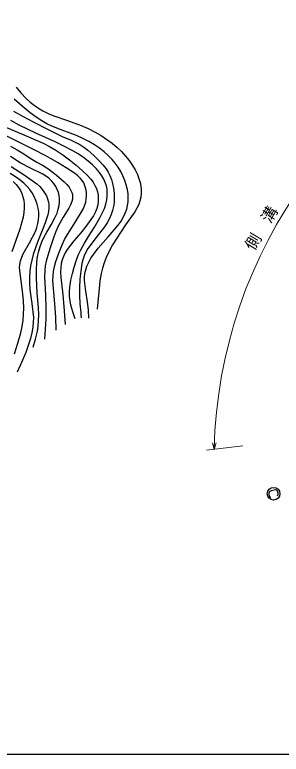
# Model space of a CAD drawing. Units: millimetres, scale not verified. Extents: x 40000 to 680000, y 20000 to 380000.
# Drawn here: x 292016 to 333830, y 205000 to 321246 of the extents above; entities that cross this region are included whole.
import ezdxf
from ezdxf.enums import TextEntityAlignment as Align

# ---------------------------------------------------------------- set-up
doc = ezdxf.new("R2010")
doc.units = ezdxf.units.MM
doc.header["$LTSCALE"] = 1000
for name, color, linetype, lineweight in [('M-BGD', 7, 'Continuous', 25), ('M-BGD-HTXT', 7, 'Continuous', 13), ('M-STR-STRC', 7, 'Continuous', 25), ('M-TTL-BAND', 7, 'Continuous', 25)]:
    doc.layers.add(name, color=color, linetype=linetype, lineweight=lineweight)
doc.styles.add('ＭＳ ゴシック', font='')
doc.styles.get('ＭＳ ゴシック').set_extended_font_data('MS Gothic')

# ---------------------------------------------------------------- blocks, each defined once
blk = doc.blocks.new('BUHIN146')
at = {"color": 7, "linetype": 'Continuous', "lineweight": 25}
blk.add_lwpolyline([(204, 615), (128, 685), (35, 719), (-74, 730), (-191, 710), (-369, 629), (-497, 537), (-597, 371), (-626, 204), (-579, 5), (-376, -441), (-253, -615), (-133, -698), (43, -733), (223, -695), (396, -616), (522, -543), (571, -470), (608, -382), (606, -306)], dxfattribs=at)
blk.add_circle((0, 0), 995, dxfattribs=at)

msp = doc.modelspace()

# ---------------------------------------------------------------- linework, layer by layer
at = {"layer": 'M-BGD'}
for points in [[(292205, 309886), (292981, 308960), (293808, 308068), (294403, 307520), (295040, 307014), (295720, 306551), (296440, 306135), (297275, 305733), (298143, 305383), (300292, 304650), (302433, 303856), (303542, 303349), (304636, 302783), (305561, 302247), (306453, 301660), (307282, 301045), (308076, 300381), (308749, 299730), (309379, 299037), (309945, 298324), (310468, 297569), (310886, 296872), (311251, 296147), (311505, 295521), (311701, 294880), (311812, 294322), (311863, 293754), (311853, 293169), (311781, 292586), (311649, 292004), (311460, 291440), (311185, 290839), (310858, 290268), (309415, 288210), (308027, 286127), (307373, 285057), (306769, 283954), (306368, 283101), (306025, 282226), (305769, 281407), (305571, 280572), (305376, 279418), (305239, 278241), (305094, 276606), (304969, 274977)], [(303612, 273525), (303560, 274829), (303448, 276144), (303166, 277797), (302945, 279451), (302947, 280012), (303010, 280569), (303142, 281149), (303337, 281730), (303617, 282362), (303959, 282982), (304505, 283791), (305091, 284555), (306687, 286336), (308261, 288185), (308695, 288814), (309082, 289479), (309359, 290071), (309583, 290690), (309727, 291260), (309813, 291847), (309835, 292464), (309797, 293086), (309690, 293789), (309520, 294493), (309282, 295219), (308988, 295926), (308633, 296622), (308227, 297286), (307783, 297902), (307282, 298494), (306673, 299119), (306025, 299700), (305300, 300266), (304529, 300791), (303627, 301334), (302698, 301822), (301725, 302266), (300718, 302659), (299272, 303162), (297847, 303721), (297051, 304110), (296282, 304553), (295348, 305174), (294437, 305851), (293155, 306883), (291916, 307956)], [(291815, 306092), (293335, 305243), (294897, 304440), (297166, 303249), (299458, 302114), (300854, 301510), (302225, 300849), (302852, 300434), (303457, 299961), (304411, 299117), (305329, 298223), (305854, 297642), (306335, 297018), (306657, 296515), (306926, 295982), (307170, 295359), (307361, 294704), (307509, 293971), (307597, 293224), (307627, 292482), (307595, 291745), (307510, 291099), (307366, 290468), (307156, 289844), (306886, 289233), (306515, 288557), (306091, 287912), (304765, 286224), (303489, 284502), (303160, 283931), (302880, 283325), (302678, 282733), (302534, 282123), (302362, 280914), (302249, 279685), (302179, 278398), (302169, 277112), (302233, 275788), (302356, 274464), (302404, 274027), (302455, 273579)], [(301489, 273452), (301126, 274524), (300823, 275603), (300694, 276275), (300624, 276953), (300619, 277697), (300675, 278445), (300831, 279502), (301049, 280559), (301310, 281571), (301628, 282560), (301979, 283449), (302384, 284315), (302944, 285358), (303564, 286386), (304502, 287834), (305384, 289305), (305752, 290040), (306069, 290808), (306280, 291458), (306436, 292136), (306516, 292730), (306534, 293324), (306494, 293851), (306393, 294365), (306225, 294882), (305995, 295391), (305675, 295941), (305294, 296474), (304786, 297070), (304226, 297633), (303534, 298240), (302814, 298792), (301943, 299377), (301035, 299914), (299600, 300658), (298122, 301357), (295407, 302597), (292696, 303901), (291373, 304624)], [(290357, 303667), (293431, 302382), (296452, 301055), (297462, 300534), (298442, 299959), (299551, 299224), (300624, 298442), (301656, 297604), (302661, 296710), (303316, 296075), (303931, 295395), (304292, 294915), (304601, 294402), (304817, 293927), (304977, 293426), (305081, 292909), (305126, 292375), (305108, 291863), (305031, 291360), (304879, 290812), (304668, 290281), (304344, 289651), (303960, 289038), (303191, 287988), (302385, 286988), (301290, 285694), (300229, 284344), (299911, 283826), (299641, 283271), (299446, 282726), (299308, 282163), (299218, 281520), (299188, 280873), (299225, 279955), (299323, 279035), (299556, 277210), (299727, 275393), (299831, 273972), (299923, 272537)], [(298512, 271664), (298448, 273725), (298323, 275791), (298133, 277614), (298004, 279431), (298019, 280154), (298096, 280882), (298250, 281663), (298465, 282446), (298930, 283769), (299449, 285064), (299839, 285904), (300281, 286715), (301541, 288677), (302756, 290683), (302976, 291211), (303141, 291767), (303235, 292299), (303271, 292852), (303245, 293378), (303159, 293909), (303027, 294367), (302838, 294809), (302610, 295182), (302329, 295528), (301895, 295941), (301408, 296321), (300070, 297211), (298727, 298034), (296870, 299084), (294975, 300085), (292649, 301201), (290337, 302377)], [(291325, 300607), (292395, 300021), (293440, 299379), (294439, 298701), (295476, 298070), (296346, 297606), (297183, 297092), (298485, 296070), (299755, 294998), (300163, 294588), (300532, 294131), (300773, 293747), (300964, 293331), (301057, 292997), (301093, 292649), (301061, 292271), (300969, 291895), (300761, 291370), (300488, 290850), (299606, 289418), (298803, 288001), (298457, 287196), (298162, 286355), (297523, 284441), (296946, 282521), (296802, 281802), (296717, 281064), (296683, 280091), (296709, 279111), (296831, 277113), (296893, 275111), (296875, 273435), (296796, 271750), (296746, 271012), (296693, 270273)], [(294889, 268997), (295250, 270251), (295552, 271512), (295683, 272315), (295755, 273126), (295770, 274152), (295725, 275194), (295533, 277544), (295402, 279893), (295416, 281122), (295490, 282373), (295603, 283234), (295775, 284082), (295983, 284816), (296248, 285530), (296621, 286323), (297049, 287093), (297733, 288229), (298375, 289414), (298640, 290033), (298848, 290673), (298973, 291241), (299037, 291815), (299037, 292327), (298976, 292832), (298859, 293307), (298680, 293777), (298430, 294254), (298126, 294704), (297756, 295142), (297344, 295536), (296846, 295915), (296310, 296247), (294567, 297085), (292850, 297979), (291356, 298975)], [(291425, 297414), (293461, 296079), (295471, 294688), (295933, 294243), (296358, 293749), (296686, 293278), (296970, 292763), (297165, 292295), (297304, 291803), (297369, 291351), (297375, 290888), (297312, 290336), (297187, 289777), (296771, 288548), (296297, 287338), (295576, 285479), (294905, 283582), (294668, 282694), (294487, 281784), (294367, 280894), (294307, 279996), (294306, 279022), (294365, 278048), (294678, 275856), (294927, 273679), (294909, 272902), (294831, 272125), (294673, 271223), (294455, 270330), (294118, 269233), (293725, 268161), (293068, 266597), (292365, 265053)], [(291969, 267960), (292486, 269601), (292945, 271257), (293160, 272252), (293316, 273258), (293402, 274204), (293428, 275152), (293390, 276275), (293293, 277393), (293005, 279423), (292777, 281468), (292819, 282012), (292920, 282542), (293103, 283116), (293350, 283688), (294320, 285417), (295238, 287176), (295473, 287791), (295653, 288431), (295755, 289027), (295799, 289645), (295775, 290241), (295690, 290838), (295539, 291460), (295329, 292068), (295061, 292664), (294735, 293239), (294361, 293775), (293945, 294268), (293430, 294774), (292868, 295243), (292105, 295785), (291298, 296283)], [(291783, 295038), (292219, 294584), (292606, 294094), (292893, 293639), (293126, 293157), (293300, 292645), (293419, 292105), (293488, 291493), (293496, 290874), (293435, 290137), (293315, 289411), (293086, 288481), (292796, 287557), (292153, 285779), (291569, 283981)]]:
    msp.add_lwpolyline(points, dxfattribs=at)
at = {"layer": 'M-BGD-HTXT'}
msp.add_line((322132, 252816), (327796, 253487), dxfattribs=at)
msp.add_lwpolyline([(323618, 253949), (323307, 252956), (323045, 253962)], dxfattribs=at)
msp.add_arc((398385, 251148), 75099, 109.25732, 178.62085, dxfattribs=at)
at = {"layer": 'M-TTL-BAND'}
msp.add_line((40000, 205000), (579000, 205000), dxfattribs=at)

# ---------------------------------------------------------------- block references
at = {"layer": 'M-STR-STRC', "rotation": 260.6994}
msp.add_blockref('BUHIN146', (332630, 245959), dxfattribs=at)

# ---------------------------------------------------------------- texts
at = {"layer": 'M-BGD-HTXT', "style": 'ＭＳ ゴシック'}
msp.add_text('側\u3000溝', height=1833, rotation=59.3, dxfattribs=at).set_placement((330026, 283757), align=Align.BOTTOM_LEFT)

doc.saveas('drawing.dxf')
